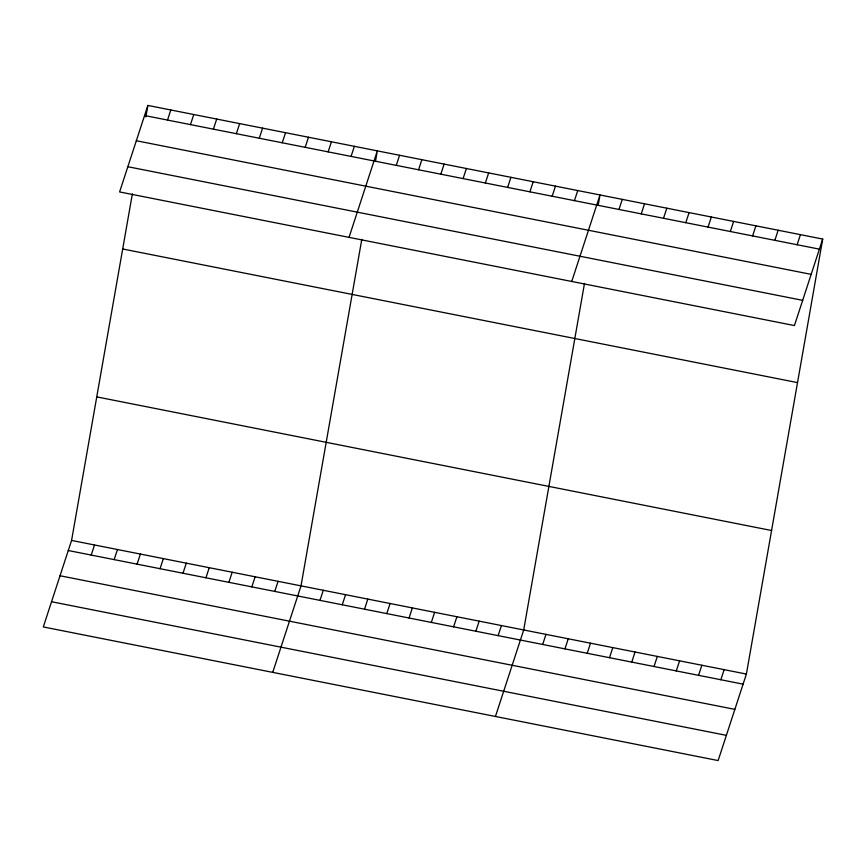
<?xml version="1.0" encoding="UTF-8"?>
<svg xmlns="http://www.w3.org/2000/svg" width="866" height="866" viewBox="0 0 866 866"><rect width="100%" height="100%" fill="white"/><g stroke="black" fill="none" stroke-linecap="round" stroke-linejoin="round"><path stroke-width="1.3" d="M822.7 239.059L794.425 325.562L119.605 191.938L147.869 105.436L822.7 239.059L746.395 674.062L718.13 760.565L43.3 626.941L71.575 540.438L132.357 193.876M145.856 116.975L147.869 105.436M361.804 239.308L301.011 585.871L272.736 672.373M375.519 161.119L377.316 150.868L349.041 237.371M584.496 283.399L523.703 629.972L495.439 716.474M598.211 205.22L600.008 194.958L571.733 281.461M167.517 120.071L170.819 109.982M190.466 124.607L193.768 114.518M213.404 129.153L216.706 119.064M91.222 555.074L94.513 544.985M236.353 133.7L239.655 123.611M114.16 559.62L117.462 549.531M259.302 138.235L262.593 128.146M137.109 564.156L140.4 554.067M282.24 142.782L285.542 132.693M160.048 568.702L163.349 558.613M305.189 147.328L308.48 137.239M182.997 573.249L186.298 563.16M328.127 151.864L331.429 141.786M205.935 577.784L209.236 567.695M351.076 156.41L354.367 146.322M228.884 582.331L232.185 572.242M251.833 586.877L255.124 576.788M396.282 165.363L399.583 155.274M274.771 591.413L278.073 581.335M418.559 169.779L421.85 159.69M440.826 174.185L444.117 164.096M319.987 600.376L323.278 590.287M463.094 178.591L466.395 168.502M342.254 604.782L345.556 594.693M485.361 183.007L488.662 172.919M364.521 609.188L367.823 599.099M507.638 187.413L510.929 177.324M386.788 613.604L390.09 603.515M529.905 191.819L533.196 181.73M409.066 618.01L412.357 607.921M552.172 196.236L555.474 186.147M431.333 622.416L434.624 612.327M574.439 200.641L577.741 190.552M453.6 626.832L456.902 616.744M475.867 631.238L479.169 621.149M618.984 209.464L622.275 199.375M498.134 635.644L501.436 625.555M641.251 213.87L644.542 203.781M663.518 218.275L666.82 208.197M542.679 644.466L545.97 634.377M685.785 222.692L689.087 212.603M564.946 648.872L568.248 638.783M708.052 227.098L711.354 217.009M587.213 653.289L590.515 643.2M730.33 231.503L733.621 221.425M609.491 657.695L612.782 647.606M752.597 235.92L755.888 225.831M631.758 662.1L635.049 652.022M774.864 240.326L778.166 230.237M654.025 666.517L657.326 656.428M797.131 244.742L800.433 234.654M676.292 670.923L679.593 660.834M698.559 675.339L701.861 665.25M720.837 679.745L724.128 669.656M144.579 115.524L819.398 249.148M136.33 140.736L811.161 274.36M127.843 166.716L802.674 300.34M122.691 248.986L797.521 382.61M96.754 396.888L771.574 530.512M71.575 540.438L746.395 674.062M68.273 550.527L743.104 684.151M60.035 575.749L734.855 709.373M51.538 601.729L726.368 735.353"/></g></svg>
